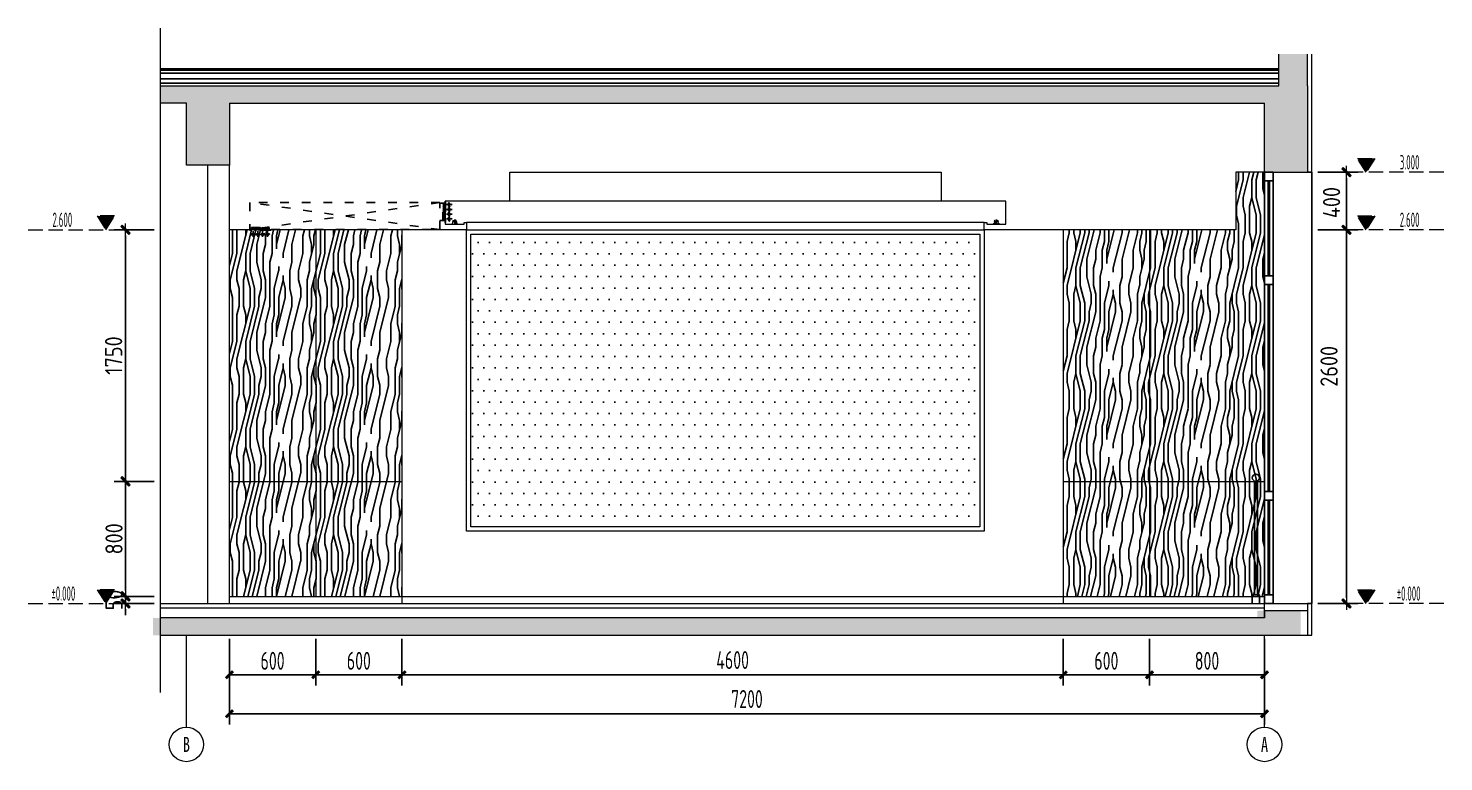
# Model space of a CAD drawing. Header units: millimetres. Extents: x 33621 to 401573, y -91663 to 133135.
# Drawn here: x 205859 to 215704, y -91663 to -86561 of the extents above; entities that cross this region are included whole.
import ezdxf
from ezdxf.enums import TextEntityAlignment as Align

# ---------------------------------------------------------------- set-up
doc = ezdxf.new("R2010")
doc.units = ezdxf.units.MM
doc.header["$LTSCALE"] = 10
for name, pattern in [('ACAD_ISO03W100', [30, 12, -18]), ('DASH', [0.35, 0.25, -0.1]), ('DOTE', [2.42, 2, -0.2, 0.02, -0.2])]:
    doc.linetypes.add(name, pattern=pattern)
doc.layers.get('0').update_dxf_attribs({"color": 253})
doc.layers.get('Defpoints').update_dxf_attribs({"color": 250})
for name, color, linetype in [('1', 253, 'Continuous'), ('2-风口', 253, 'Continuous'), ('3', 253, 'Continuous'), ('RC-Hatch【天花填充】', 253, 'Continuous'), ('SOL【实体】', 253, 'Continuous'), ('TXT【文字】', 253, 'Continuous'), ('XS【虚线】', 253, 'DASH'), ('栏杆', 253, 'Continuous')]:
    doc.layers.add(name, color=color, linetype=linetype)
for name, color, linetype, lineweight in [('Axle Number', 253, 'Continuous', 0), ('DIM【标注】', 253, 'Continuous', 0), ('DS-4BS-FINISH【墙完成线】', 253, 'Continuous', 0), ('Elevation Block', 253, 'DASH', 0), ('FC-FLOOR【地材分格】', 253, 'Continuous', 0), ('LL2【立面横线】', 253, 'Continuous', 0), ('PUB_HATCH', 253, 'Continuous', 0), ('RC-Dim【天花尺寸】', 253, 'Continuous', 0), ('RC-FIN【天花轮廓线】', 253, 'Continuous', 0), ('RC-Modelling thick thread', 253, 'Continuous', 0), ('RC-STR【天花细线】', 253, 'Continuous', 0), ('WALL', 253, 'Continuous', 0), ('WC【完成面】', 253, 'Continuous', 0)]:
    doc.layers.add(name, color=color, linetype=linetype, lineweight=lineweight)
doc.styles.add('CCD_DIM', font='ARCHS.SHX')
doc.styles.add('XG-04', font='ARCHS.SHX', dxfattribs={"width": 0.7})
doc.styles.add('宋体', font='', dxfattribs={"width": 0.7})
doc.styles.add('尺寸标注', font='ARCHS.SHX', dxfattribs={"width": 0.75})
doc.styles.add('标高', font='ARCHS.SHX', dxfattribs={"width": 0.5})
doc.styles.get('宋体').set_extended_font_data('SimSun')
doc.dimstyles.new('MM_1：40', dxfattribs={"dimscale": 40, "dimtxt": 3, "dimasz": 1, "dimexe": 2, "dimexo": 1, "dimgap": 0.5, "dimtad": 1, "dimdec": 0, "dimrnd": 5, "dimdsep": 46, "dimtxsty": 'CCD_DIM', "dimblk": 'WS-cj', "dimcen": 0, "dimclrd": 44, "dimclre": 44, "dimclrt": 2, "dimadec": 0, "dimazin": 2, "dimtfac": 1, "dimtdec": 4, "dimtix": 1, "dimtofl": 0, "dimtmove": 2, "dimatfit": 3, "dimldrblk": 'hl_arrow2', "dimfxl": 5, "dimfxlon": 1, "dimtolj": 1, "dimarcsym": 0})
doc.dimstyles.new('海龙V10卓艺1：50', dxfattribs={"dimscale": 50, "dimtxt": 2.5, "dimasz": 1, "dimexe": 1.5, "dimexo": 1, "dimgap": 0.7, "dimtad": 1, "dimdec": 0, "dimdsep": 46, "dimtxsty": '尺寸标注', "dimblk": 'ARCHTICK', "dimblk1": 'ARCHTICK', "dimblk2": 'ARCHTICK', "dimcen": 1, "dimclrd": 44, "dimclre": 44, "dimclrt": 2, "dimadec": 0, "dimazin": 0, "dimtfac": 1, "dimtdec": 0, "dimtix": 1, "dimtmove": 2, "dimatfit": 3, "dimldrblk": 'hl_arrow2', "dimfxl": 5, "dimfxlon": 1, "dimarcsym": 0})

# ---------------------------------------------------------------- blocks, each defined once
blk = doc.blocks.new('hl_Axis-A1')
at = {"color": 150, "ltscale": 2}
blk.add_line((21.33, 0), (0, 0), dxfattribs=at)
at = {"color": 150}
blk.add_circle((25.33, 0), 4, dxfattribs=at)
at = {"color": 50, "style": '宋体', "width": 0.7}
blk.add_attdef('轴号', text='', height=3.5, dxfattribs=at).set_placement((25.33, 0), align=Align.MIDDLE_CENTER)
blk = doc.blocks.new('WS-cj')
blk.add_hatch(color=2).paths.add_polyline_path([(0.59, 0.82), (-0.82, -0.59), (-0.59, -0.82), (0.82, 0.59)])
at = {"color": 2, "linetype": 'ByBlock', "lineweight": 0}
for p, q in [((-1.1, 0), (0, 0)), ((0, 0), (1.1, 0))]:
    blk.add_line(p, q, dxfattribs=at)
at = {"color": 2}
blk.add_lwpolyline([(0.59, 0.82), (-0.82, -0.59), (-0.59, -0.82), (0.82, 0.59)], close=True, dxfattribs=at)
blk = doc.blocks.new('*D614')
at = {"layer": 'Defpoints', "color": 0, "transparency": 16777216}
for p in [(214788, -87962.7), (214788, -90562.7), (215028, -90562.7)]:
    blk.add_point(p, dxfattribs=at)
at = {"layer": 'RC-Modelling thick thread', "color": 44, "lineweight": -2, "transparency": 16777216}
for p, q in [((214828, -87962.7), (215108, -87962.7)), ((215028, -88002.7), (215028, -90522.7)), ((214828, -90562.7), (215108, -90562.7))]:
    blk.add_line(p, q, dxfattribs=at)
at = {"layer": 'RC-Modelling thick thread', "color": 44, "lineweight": -2, "transparency": 16777216, "xscale": 40, "yscale": 40, "zscale": 40}
for p, rotation in [((215028, -87962.7), 90), ((215028, -90562.7), 270)]:
    blk.add_blockref('WS-cj', p, dxfattribs=dict(at, rotation=rotation))
at = {"layer": 'RC-Modelling thick thread', "color": 2, "transparency": 16777216, "insert": (214906.8, -88912.7), "char_height": 120, "attachment_point": 5, "rotation": 90, "style": 'CCD_DIM'}
blk.add_mtext('\\A1;2600', dxfattribs=at)
blk = doc.blocks.new('hl_arrow2')
at = {"color": 2}
blk.add_line((-0.22, 0), (-1, 0), dxfattribs=at)
blk.add_lwpolyline([(-0.22, 0), (-0.86, -0.69), (-0.65, -0.86), (0, 0), (-0.65, 0.86), (-0.86, 0.69)], close=True, dxfattribs=at)
blk = doc.blocks.new('hl_Elevation-A1')
blk.add_hatch(color=250).paths.add_polyline_path([(1.5, 2.4), (-1.5, 2.4), (0, 0)])
at = {"color": 160}
blk.add_line((13.5, 0), (-1.5, 0), dxfattribs=at)
blk.add_lwpolyline([(0, 0), (-1.5, 2.4), (1.5, 2.4)], close=True, dxfattribs=at)
at = {"style": 'XG-04', "width": 0.5, "flags": 8}
blk.add_attdef('HEIGHT', text='', height=2.5, dxfattribs=at).set_placement((7.59, 1.74, 0), align=Align.MIDDLE_CENTER)
blk = doc.blocks.new('*D615')
at = {"layer": 'Defpoints', "color": 0, "transparency": 16777216}
for p in [(214788, -87562.7), (215028, -87562.7), (214788, -87962.7)]:
    blk.add_point(p, dxfattribs=at)
at = {"layer": 'RC-Modelling thick thread', "color": 44, "lineweight": -2, "transparency": 16777216}
for p, q in [((214828, -87562.7), (215108, -87562.7)), ((215028, -87922.7), (215028, -87602.7)), ((214828, -87962.7), (215108, -87962.7))]:
    blk.add_line(p, q, dxfattribs=at)
at = {"layer": 'RC-Modelling thick thread', "color": 44, "lineweight": -2, "transparency": 16777216, "xscale": 40, "yscale": 40, "zscale": 40}
for p, rotation in [((215028, -87562.7), 90), ((215028, -87962.7), 270)]:
    blk.add_blockref('WS-cj', p, dxfattribs=dict(at, rotation=rotation))
at = {"layer": 'RC-Modelling thick thread', "color": 2, "transparency": 16777216, "insert": (214924.5, -87773.6), "char_height": 120, "attachment_point": 5, "rotation": 90, "style": 'CCD_DIM'}
blk.add_mtext('\\A1;400', dxfattribs=at)
blk = doc.blocks.new('*D616')
at = {"layer": 'Defpoints', "color": 0, "transparency": 16777216}
for p in [(206775, -87962.7), (206535, -89712.7), (206775, -89712.7)]:
    blk.add_point(p, dxfattribs=at)
at = {"layer": 'RC-Modelling thick thread', "color": 44, "lineweight": -2, "transparency": 16777216}
for p, q in [((206735, -87962.7), (206455, -87962.7)), ((206535, -88002.7), (206535, -89672.7)), ((206735, -89712.7), (206455, -89712.7))]:
    blk.add_line(p, q, dxfattribs=at)
at = {"layer": 'RC-Modelling thick thread', "color": 44, "lineweight": -2, "transparency": 16777216, "xscale": 40, "yscale": 40, "zscale": 40}
for p, rotation in [((206535, -87962.7), 90), ((206535, -89712.7), 270)]:
    blk.add_blockref('WS-cj', p, dxfattribs=dict(at, rotation=rotation))
at = {"layer": 'RC-Modelling thick thread', "color": 2, "transparency": 16777216, "insert": (206452.5, -88837.7), "char_height": 120, "attachment_point": 5, "rotation": 90, "style": 'CCD_DIM'}
blk.add_mtext('\\A1;1750', dxfattribs=at)
blk = doc.blocks.new('_ArchTick')
at = {"color": 2, "linetype": 'ByBlock', "const_width": 0.4}
blk.add_lwpolyline([(-0.5, -0.5), (0.5, 0.5)], dxfattribs=at)
blk = doc.blocks.new('*D612')
at = {"layer": 'Defpoints', "color": 0, "transparency": 16777216}
for p in [(207258, -90758.5), (207858, -90758.5), (207858, -91058.5)]:
    blk.add_point(p, dxfattribs=at)
at = {"layer": 'RC-Dim【天花尺寸】', "color": 44, "lineweight": -2, "transparency": 16777216}
for p, q in [((207258, -90808.5), (207258, -91133.5)), ((207858, -90808.5), (207858, -91133.5)), ((207258, -91058.5), (207858, -91058.5))]:
    blk.add_line(p, q, dxfattribs=at)
at = {"layer": 'RC-Dim【天花尺寸】', "color": 44, "lineweight": -2, "transparency": 16777216, "xscale": 50, "yscale": 50, "zscale": 50, "rotation": 180}
blk.add_blockref('_ArchTick', (207258, -91058.5), dxfattribs=at)
at = {"layer": 'RC-Dim【天花尺寸】', "color": 44, "lineweight": -2, "transparency": 16777216, "xscale": 50, "yscale": 50, "zscale": 50}
blk.add_blockref('_ArchTick', (207858, -91058.5), dxfattribs=at)
at = {"layer": 'RC-Dim【天花尺寸】', "color": 2, "transparency": 16777216, "insert": (207558, -90961), "char_height": 125, "attachment_point": 5, "style": '尺寸标注'}
blk.add_mtext('600', dxfattribs=at)
blk = doc.blocks.new('*D613')
at = {"layer": 'Defpoints', "color": 0, "transparency": 16777216}
for p in [(207258, -91029.5), (214458, -91029.5), (214458, -91329.5)]:
    blk.add_point(p, dxfattribs=at)
at = {"layer": 'RC-Dim【天花尺寸】', "color": 44, "lineweight": -2, "transparency": 16777216}
for p, q in [((207258, -91079.5), (207258, -91404.5)), ((214458, -91079.5), (214458, -91404.5)), ((207258, -91329.5), (214458, -91329.5))]:
    blk.add_line(p, q, dxfattribs=at)
at = {"layer": 'RC-Dim【天花尺寸】', "color": 44, "lineweight": -2, "transparency": 16777216, "xscale": 50, "yscale": 50, "zscale": 50, "rotation": 180}
blk.add_blockref('_ArchTick', (207258, -91329.5), dxfattribs=at)
at = {"layer": 'RC-Dim【天花尺寸】', "color": 44, "lineweight": -2, "transparency": 16777216, "xscale": 50, "yscale": 50, "zscale": 50}
blk.add_blockref('_ArchTick', (214458, -91329.5), dxfattribs=at)
at = {"layer": 'RC-Dim【天花尺寸】', "color": 2, "transparency": 16777216, "insert": (210858, -91226.8), "char_height": 125, "attachment_point": 5, "style": '尺寸标注'}
blk.add_mtext('7200', dxfattribs=at)
blk = doc.blocks.new('海龍_暗藏灯管')
at = {"color": 250, "linetype": 'DOTE', "ltscale": 0.12}
for p, q in [((-13.2, 19.4), (13.2, 19.4)), ((0, 32.6), (0, 6.2))]:
    blk.add_line(p, q, dxfattribs=at)
at = {"color": 0, "linetype": 'ACAD_ISO03W100', "ltscale": 0.1}
blk.add_lwpolyline([(-17.4, 6.9), (-17.4, 0), (17.4, 0), (17.4, 6.9)], close=True, dxfattribs=at)
blk.add_lwpolyline([(-12.5, 6.9), (-12.5, 19.4, -1), (12.5, 19.4), (12.5, 6.9)], format="xyb", dxfattribs=at)
blk.add_circle((0, 19.4), 10.5, dxfattribs=at)
blk = doc.blocks.new('*U705')
at = {"layer": '1', "color": 251, "linetype": 'ACAD_ISO03W100', "ltscale": 0.5}
for p, q in [((1225.7, -4), (1225.7, -18.9)), ((1343.7, -4), (1343.7, -18.9))]:
    blk.add_line(p, q, dxfattribs=at)
at = {"layer": '2-风口', "color": 251, "linetype": 'ACAD_ISO03W100', "ltscale": 0.5}
for points in [[(-49.4, 154.6), (-33.3, 154.6, -0.21911), (-27.3, 167.2, -0.716869), (-23.7, 165.5, -0.193523), (-28.2, 153.4, 0.178119), (-31.8, 142.4, 0.716894), (-28.1, 140.7, 0.218097), (-21.9, 154.6), (-9.5, 154.6)], [(-49.4, 121.5), (-33.3, 121.5, -0.21911), (-27.3, 134.1, -0.716869), (-23.7, 132.5, -0.193523), (-28.2, 120.3, 0.178119), (-31.8, 109.3, 0.716894), (-28.1, 107.7, 0.218097), (-21.9, 121.5), (-9.5, 121.5)], [(-49.4, 88.5), (-33.3, 88.5, -0.21911), (-27.3, 101.1, -0.716869), (-23.7, 99.4, -0.193523), (-28.2, 87.3, 0.178119), (-31.8, 76.3, 0.716894), (-28.1, 74.6, 0.218097), (-21.9, 88.5), (-9.5, 88.5)], [(-49.4, 55.4), (-33.3, 55.4, -0.21911), (-27.3, 68, -0.716869), (-23.7, 66.4, -0.193523), (-28.2, 54.2, 0.178119), (-31.8, 43.2, 0.716894), (-28.1, 41.6, 0.218097), (-21.9, 55.4), (-9.5, 55.4)], [(1236.1, -30.4), (1236.1, -46.6, -0.21911), (1248.7, -52.5, -0.716869), (1247.1, -56.2, -0.193523), (1234.9, -51.6, 0.178119), (1223.9, -48.1, 0.716894), (1222.3, -51.7, 0.218097), (1236.1, -57.9), (1236.1, -70.3)], [(1269.2, -30.4), (1269.2, -46.6, -0.21911), (1281.8, -52.5, -0.716869), (1280.1, -56.2, -0.193523), (1268, -51.6, 0.178119), (1257, -48.1, 0.716894), (1255.3, -51.7, 0.218097), (1269.2, -57.9), (1269.2, -70.3)], [(1302.2, -30.4), (1302.2, -46.6, -0.21911), (1314.8, -52.5, -0.716869), (1313.2, -56.2, -0.193523), (1301, -51.6, 0.178119), (1290, -48.1, 0.716894), (1288.4, -51.7, 0.218097), (1302.2, -57.9), (1302.2, -70.3)], [(1335.3, -30.4), (1335.3, -46.6, -0.21911), (1347.8, -52.5, -0.716869), (1346.2, -56.2, -0.193523), (1334.1, -51.6, 0.178119), (1323.1, -48.1, 0.716894), (1321.4, -51.7, 0.218097), (1335.3, -57.9), (1335.3, -70.3)]]:
    blk.add_lwpolyline(points, format="xyb", dxfattribs=at)
at = {"layer": 'SOL【实体】', "color": 251, "linetype": 'ACAD_ISO03W100', "ltscale": 0.5}
for points in [[(-42.6, 169.2), (-42.2, 169.1), (-49.9, 154.6), (-49.4, 154.6)], [(-49.9, 154.6), (-49.4, 154.6), (-42.6, 139.9), (-42.2, 140.1)], [(-42.6, 136.2), (-42.2, 136), (-49.9, 121.5), (-49.4, 121.5)], [(-49.9, 121.5), (-49.4, 121.5), (-42.6, 106.9), (-42.2, 107)], [(-42.6, 103.1), (-42.2, 103), (-49.9, 88.5), (-49.4, 88.5)], [(-49.9, 88.5), (-49.4, 88.5), (-42.6, 73.8), (-42.2, 74)], [(-42.6, 70.1), (-42.2, 69.9), (-49.9, 55.4), (-49.4, 55.4)], [(-49.9, 55.4), (-49.4, 55.4), (-42.6, 40.8), (-42.2, 40.9)], [(1236.1, -30), (1236.1, -30.4), (1221.5, -37.3), (1221.6, -37.7)], [(1250.8, -37.3), (1250.6, -37.7), (1236.1, -30), (1236.1, -30.4)], [(1269.2, -30), (1269.2, -30.4), (1254.5, -37.3), (1254.7, -37.7)], [(1283.8, -37.3), (1283.7, -37.7), (1269.2, -30), (1269.2, -30.4)], [(1302.2, -30), (1302.2, -30.4), (1287.5, -37.3), (1287.7, -37.7)], [(1316.9, -37.3), (1316.7, -37.7), (1302.2, -30), (1302.2, -30.4)], [(1335.3, -30), (1335.3, -30.4), (1320.6, -37.3), (1320.8, -37.7)], [(1349.9, -37.3), (1349.7, -37.7), (1335.3, -30), (1335.3, -30.4)]]:
    blk.add_solid(points, dxfattribs=at)
at = {"layer": 'XS【虚线】', "color": 251, "linetype": 'ACAD_ISO03W100', "ltscale": 0.5}
for p, q in [((-1.9, 164), (-1.9, 46)), ((0, 165.9), (36.5, 165.9)), ((16, 44.1), (16, 165.9)), ((36.5, -18.9), (1359.1, 169.5)), ((36.5, 169.5), (1359.1, -18.9)), ((0, 44.1), (36.5, 44.1)), ((1345.6, -4), (1223.8, -4)), ((1225.7, -21.9), (1343.7, -21.9))]:
    blk.add_line(p, q, dxfattribs=at)
for points in [[(-1.9, 180), (0, 180), (0, 165.9), (16, 165.9), (16, 164), (-1.9, 164)], [(36.5, 169.5), (1359.1, 169.5), (1359.1, -18.9), (36.5, -18.9)], [(-1.9, 30), (0, 30), (0, 44.1), (16, 44.1), (16, 46), (-1.9, 46)], [(1209.7, -21.9), (1209.7, -20), (1223.8, -20), (1223.8, -4), (1225.7, -4), (1225.7, -21.9)], [(1359.7, -21.9), (1359.7, -20), (1345.6, -20), (1345.6, -4), (1343.7, -4), (1343.7, -21.9)]]:
    blk.add_lwpolyline(points, close=True, dxfattribs=at)
at = {"layer": 'XS【虚线】', "color": 251, "linetype": 'ACAD_ISO03W100', "ltscale": 0.5, "extrusion": (2.2536e-12, -8.7464e-12, -1), "elevation": 0}
for points in [[(-14.3, 161), (-15.9, 158.3), (0.3, 148.5), (1.9, 151.1)], [(-14.3, 146.9), (-15.9, 144.2), (0.3, 134.4), (1.9, 137.1)], [(-14.3, 132.9), (-15.9, 130.2), (0.3, 120.4), (1.9, 123.1)], [(-14.3, 118.8), (-15.9, 116.1), (0.3, 106.3), (1.9, 109)], [(-14.3, 104.8), (-15.9, 102.1), (0.3, 92.3), (1.9, 95)], [(-14.3, 90.7), (-15.9, 88), (0.3, 78.2), (1.9, 80.9)], [(-14.3, 76.7), (-15.9, 74), (0.3, 64.2), (1.9, 66.9)], [(-14.3, 62.6), (-15.9, 59.9), (0.3, 50.1), (1.9, 52.8)]]:
    blk.add_lwpolyline(points, close=True, dxfattribs=at)
at = {"layer": 'XS【虚线】', "color": 251, "linetype": 'ACAD_ISO03W100', "ltscale": 0.5, "extrusion": (8.7464e-12, -2.2536e-12, -1), "elevation": 0}
for points in [[(-1228.7, -20.2), (-1231.4, -21.8), (-1241.2, -5.6), (-1238.5, -4)], [(-1242.8, -20.2), (-1245.5, -21.8), (-1255.3, -5.6), (-1252.6, -4)], [(-1256.8, -20.2), (-1259.5, -21.8), (-1269.3, -5.6), (-1266.6, -4)], [(-1270.9, -20.2), (-1273.6, -21.8), (-1283.4, -5.6), (-1280.7, -4)], [(-1284.9, -20.2), (-1287.6, -21.8), (-1297.4, -5.6), (-1294.7, -4)], [(-1299, -20.2), (-1301.7, -21.8), (-1311.5, -5.6), (-1308.8, -4)], [(-1313, -20.2), (-1315.7, -21.8), (-1325.5, -5.6), (-1322.8, -4)], [(-1327, -20.2), (-1329.7, -21.8), (-1339.6, -5.6), (-1336.9, -4)]]:
    blk.add_lwpolyline(points, close=True, dxfattribs=at)
blk = doc.blocks.new('*D706')
at = {"layer": 'Defpoints', "color": 0, "transparency": 16777216}
for p in [(207858, -90758.5), (208458, -90758.5), (208458, -91058.5)]:
    blk.add_point(p, dxfattribs=at)
at = {"layer": 'RC-Dim【天花尺寸】', "color": 44, "lineweight": -2, "transparency": 16777216}
for p, q in [((207858, -90808.5), (207858, -91133.5)), ((208458, -90808.5), (208458, -91133.5)), ((207858, -91058.5), (208458, -91058.5))]:
    blk.add_line(p, q, dxfattribs=at)
at = {"layer": 'RC-Dim【天花尺寸】', "color": 44, "lineweight": -2, "transparency": 16777216, "xscale": 50, "yscale": 50, "zscale": 50, "rotation": 180}
blk.add_blockref('_ArchTick', (207858, -91058.5), dxfattribs=at)
at = {"layer": 'RC-Dim【天花尺寸】', "color": 44, "lineweight": -2, "transparency": 16777216, "xscale": 50, "yscale": 50, "zscale": 50}
blk.add_blockref('_ArchTick', (208458, -91058.5), dxfattribs=at)
at = {"layer": 'RC-Dim【天花尺寸】', "color": 2, "transparency": 16777216, "insert": (208158, -90961), "char_height": 125, "attachment_point": 5, "style": '尺寸标注'}
blk.add_mtext('600', dxfattribs=at)
blk = doc.blocks.new('*D707')
at = {"layer": 'Defpoints', "color": 0, "transparency": 16777216}
for p in [(208458, -90758.5), (213058, -90758.5), (213058, -91058.5)]:
    blk.add_point(p, dxfattribs=at)
at = {"layer": 'RC-Dim【天花尺寸】', "color": 44, "lineweight": -2, "transparency": 16777216}
for p, q in [((208458, -90808.5), (208458, -91133.5)), ((213058, -90808.5), (213058, -91133.5)), ((208458, -91058.5), (213058, -91058.5))]:
    blk.add_line(p, q, dxfattribs=at)
at = {"layer": 'RC-Dim【天花尺寸】', "color": 44, "lineweight": -2, "transparency": 16777216, "xscale": 50, "yscale": 50, "zscale": 50, "rotation": 180}
blk.add_blockref('_ArchTick', (208458, -91058.5), dxfattribs=at)
at = {"layer": 'RC-Dim【天花尺寸】', "color": 44, "lineweight": -2, "transparency": 16777216, "xscale": 50, "yscale": 50, "zscale": 50}
blk.add_blockref('_ArchTick', (213058, -91058.5), dxfattribs=at)
at = {"layer": 'RC-Dim【天花尺寸】', "color": 2, "transparency": 16777216, "insert": (210758, -90955.8), "char_height": 125, "attachment_point": 5, "style": '尺寸标注'}
blk.add_mtext('4600', dxfattribs=at)
blk = doc.blocks.new('*D708')
at = {"layer": 'Defpoints', "color": 0, "transparency": 16777216}
for p in [(213058, -90758.5), (213658, -90758.5), (213658, -91058.5)]:
    blk.add_point(p, dxfattribs=at)
at = {"layer": 'RC-Dim【天花尺寸】', "color": 44, "lineweight": -2, "transparency": 16777216}
for p, q in [((213058, -90808.5), (213058, -91133.5)), ((213658, -90808.5), (213658, -91133.5)), ((213058, -91058.5), (213658, -91058.5))]:
    blk.add_line(p, q, dxfattribs=at)
at = {"layer": 'RC-Dim【天花尺寸】', "color": 44, "lineweight": -2, "transparency": 16777216, "xscale": 50, "yscale": 50, "zscale": 50, "rotation": 180}
blk.add_blockref('_ArchTick', (213058, -91058.5), dxfattribs=at)
at = {"layer": 'RC-Dim【天花尺寸】', "color": 44, "lineweight": -2, "transparency": 16777216, "xscale": 50, "yscale": 50, "zscale": 50}
blk.add_blockref('_ArchTick', (213658, -91058.5), dxfattribs=at)
at = {"layer": 'RC-Dim【天花尺寸】', "color": 2, "transparency": 16777216, "insert": (213358, -90961), "char_height": 125, "attachment_point": 5, "style": '尺寸标注'}
blk.add_mtext('600', dxfattribs=at)
blk = doc.blocks.new('*D709')
at = {"layer": 'Defpoints', "color": 0, "transparency": 16777216}
for p in [(213658, -90758.5), (214458, -90758.5), (214458, -91058.5)]:
    blk.add_point(p, dxfattribs=at)
at = {"layer": 'RC-Dim【天花尺寸】', "color": 44, "lineweight": -2, "transparency": 16777216}
for p, q in [((213658, -90808.5), (213658, -91133.5)), ((214458, -90808.5), (214458, -91133.5)), ((213658, -91058.5), (214458, -91058.5))]:
    blk.add_line(p, q, dxfattribs=at)
at = {"layer": 'RC-Dim【天花尺寸】', "color": 44, "lineweight": -2, "transparency": 16777216, "xscale": 50, "yscale": 50, "zscale": 50, "rotation": 180}
blk.add_blockref('_ArchTick', (213658, -91058.5), dxfattribs=at)
at = {"layer": 'RC-Dim【天花尺寸】', "color": 44, "lineweight": -2, "transparency": 16777216, "xscale": 50, "yscale": 50, "zscale": 50}
blk.add_blockref('_ArchTick', (214458, -91058.5), dxfattribs=at)
at = {"layer": 'RC-Dim【天花尺寸】', "color": 2, "transparency": 16777216, "insert": (214058, -90961), "char_height": 125, "attachment_point": 5, "style": '尺寸标注'}
blk.add_mtext('800', dxfattribs=at)
blk = doc.blocks.new('*D710')
at = {"layer": 'Defpoints', "color": 0, "transparency": 16777216}
for p in [(206535, -90562.7), (206775, -90512.7), (206775, -90562.7)]:
    blk.add_point(p, dxfattribs=at)
at = {"layer": 'RC-Modelling thick thread', "color": 44, "lineweight": -2, "transparency": 16777216}
for p, q in [((206535, -90472.7), (206535, -90432.7)), ((206735, -90512.7), (206455, -90512.7)), ((206735, -90562.7), (206455, -90562.7)), ((206535, -90602.7), (206535, -90642.7))]:
    blk.add_line(p, q, dxfattribs=at)
at = {"layer": 'RC-Modelling thick thread', "color": 44, "lineweight": -2, "transparency": 16777216, "xscale": 40, "yscale": 40, "zscale": 40}
for p, rotation in [((206535, -90512.7), 270), ((206535, -90562.7), 90)]:
    blk.add_blockref('WS-cj', p, dxfattribs=dict(at, rotation=rotation))
at = {"layer": 'RC-Modelling thick thread', "color": 2, "transparency": 16777216, "insert": (206455, -90537.7), "char_height": 120, "attachment_point": 5, "rotation": 90, "style": 'CCD_DIM'}
blk.add_mtext('\\A1;50', dxfattribs=at)
blk = doc.blocks.new('*D711')
at = {"layer": 'Defpoints', "color": 0, "transparency": 16777216}
for p in [(206775, -89712.7), (206535, -90512.7), (206775, -90512.7)]:
    blk.add_point(p, dxfattribs=at)
at = {"layer": 'RC-Modelling thick thread', "color": 44, "lineweight": -2, "transparency": 16777216}
for p, q in [((206735, -89712.7), (206455, -89712.7)), ((206535, -89752.7), (206535, -90472.7)), ((206735, -90512.7), (206455, -90512.7))]:
    blk.add_line(p, q, dxfattribs=at)
at = {"layer": 'RC-Modelling thick thread', "color": 44, "lineweight": -2, "transparency": 16777216, "xscale": 40, "yscale": 40, "zscale": 40}
for p, rotation in [((206535, -89712.7), 90), ((206535, -90512.7), 270)]:
    blk.add_blockref('WS-cj', p, dxfattribs=dict(at, rotation=rotation))
at = {"layer": 'RC-Modelling thick thread', "color": 2, "transparency": 16777216, "insert": (206455, -90112.7), "char_height": 120, "attachment_point": 5, "rotation": 90, "style": 'CCD_DIM'}
blk.add_mtext('\\A1;800', dxfattribs=at)

msp = doc.modelspace()

# ---------------------------------------------------------------- hatches: boundary and pattern name
at = {"layer": 'PUB_HATCH'}
for points in [[(214558, -86741.2), (214758, -86741.2), (214758, -86962.7), (214558, -86962.7)], [(206775, -87082.7), (206775, -86962.7), (214758, -86962.7), (214758, -87562.7), (214458, -87562.7), (214458, -87082.7), (207258, -87082.7), (207258, -87512.7), (206958, -87512.7), (206958, -87082.7)], [(206726, -90782.7), (206726, -90662.7), (214409, -90662.7), (214409, -90612.7), (214709, -90612.7), (214709, -90782.7), (214409, -90782.7), (207209, -90782.7), (206909, -90782.7)]]:
    msp.add_hatch(color=256, dxfattribs=at).paths.add_polyline_path(points)
at = {"layer": 'RC-Hatch【天花填充】'}
h = msp.add_hatch(dxfattribs=at)
h.set_pattern_fill('木饰面', color=250, scale=30, angle=90, double=1, pattern_type=2)
h.set_pattern_definition([(90, (217138.7, -87677.47), (-612, 4e-14), [122.4, -183.6, 61.2, -244.8]), (90, (217123.4, -87249.07), (-612, 4e-14), [122.4, -489.6]), (90, (217092.8, -87310.27), (-612, 4e-14), [61.2, -550.8]), (90, (217077.5, -87646.87), (-612, 4e-14), [30.6, -428.4, 30.6, -122.4]), (90, (217046.9, -87432.67), (-612, 4e-14), [122.4, -183.6, 30.6, -275.4]), (90, (217031.6, -87585.67), (-612, 4e-14), [91.8, -520.2]), (90, (217016.3, -87432.67), (-612, 4e-14), [183.6, -428.4]), (90, (217001, -87616.27), (-612, 4e-14), [122.4, -489.6]), (90, (216985.7, -87371.47), (-612, 4e-14), [306, -306]), (90, (216955.1, -87555.07), (-612, 4e-14), [61.2, -183.6, 122.4, -244.8]), (90, (216939.8, -87126.67), (-612, 4e-14), [122.4, -489.6]), (90, (216924.5, -87249.07), (-612, 4e-14), [61.2, -550.8]), (90, (216909.2, -87371.47), (-612, 4e-14), [61.2, -550.8]), (90, (216893.9, -87677.47), (-612, 4e-14), [122.4, -489.6]), (90, (216878.6, -87371.47), (-612, 4e-14), [122.4, -489.6]), (90, (216848, -87371.47), (-612, 4e-14), [122.4, -122.4, 122.4, -244.8]), (90, (216817.4, -87493.87), (-612, 4e-14), [61.2, -306, 122.4, -122.4]), (90, (216802.1, -87371.47), (-612, 4e-14), [183.6, -428.4]), (90, (216771.5, -87371.47), (-612, 4e-14), [122.4, -489.6]), (90, (216756.2, -87616.27), (-612, 4e-14), [183.6, -244.8, 61.2, -122.4]), (90, (216725.6, -87616.27), (-612, 4e-14), [306, -306]), (90, (216710.3, -87249.07), (-612, 4e-14), [61.2, -550.8]), (90, (216695, -87432.67), (-612, 4e-14), [122.4, -489.6]), (90, (216679.7, -87555.07), (-612, 4e-14), [61.2, -244.8, 61.2, -244.8]), (90, (216664.4, -87616.27), (-612, 4e-14), [61.2, -183.6, 122.4, -244.8]), (90, (216649.1, -87493.87), (-612, 4e-14), [61.2, -306, 61.2, -183.6]), (90, (216633.8, -87371.47), (-612, 4e-14), [183.6, -428.4]), (90, (216603.2, -87616.27), (-612, 4e-14), [122.4, -489.6]), (90, (216587.9, -87310.27), (-612, 4e-14), [61.2, -550.8]), (90, (216572.6, -87187.87), (-612, 4e-14), [61.2, -550.8]), (104.0362, (217092.79, -87249.07), (-1e-06, 612), [63.036, -2460.305]), (104.0362, (216955.09, -87187.87), (-1e-06, 612), [63.036, -2460.305]), (104.0362, (216587.89, -87249.07), (-1e-06, 612), [63.036, -2460.305]), (104.0362, (216817.39, -87432.67), (-1e-06, 612), [63.036, -2460.305]), (104.0362, (216725.59, -87310.27), (-1e-06, 612), [63.036, -2460.305]), (104.0362, (216771.49, -87249.07), (-1e-06, 612), [63.036, -2460.305]), (104.0362, (216664.39, -87555.07), (-1e-06, 612), [63.036, -2460.305]), (104.0362, (216694.99, -87310.27), (-1e-06, 612), [63.036, -2460.305]), (104.0362, (216924.49, -87187.87), (-1e-06, 612), [126.07, -2397.27]), (104.0362, (216878.59, -87249.07), (-1e-06, 612), [126.07, -2397.27]), (104.0362, (216847.99, -87249.07), (-1e-06, 612), [126.07, -2397.27]), (255.9638, (217046.89, -87432.67), (0.0001, -612), [63.036, -126.072, 63.036, -2271.197]), (255.9638, (216955.09, -87555.07), (-2e-08, -612), [63.036, -2460.305]), (255.9638, (216679.69, -87555.07), (-2e-08, -612), [126.07, -2397.27]), (284.0362, (217123.39, -87249.07), (1e-06, -612), [63.036, -2460.305]), (75.9638, (217123.39, -87126.67), (2e-08, 612), [63.036, -2460.305]), (75.9638, (216909.19, -87310.27), (2e-08, 612), [63.036, -2460.305]), (75.9638, (216802.09, -87187.87), (2e-08, 612), [63.036, -2460.305]), (75.9638, (216756.19, -87432.67), (2e-08, 612), [63.036, -2460.305]), (75.9638, (216679.69, -87493.87), (2e-08, 612), [63.036, -2460.305]), (75.9638, (216649.09, -87432.67), (2e-08, 612), [63.036, -2460.305]), (75.9638, (216756.19, -87432.67), (2e-08, 612), [63.036, -2460.305]), (75.9638, (216664.39, -87249.07), (2e-08, 612), [252.144, -2271.197]), (75.9638, (217077.49, -87616.27), (2e-08, 612), [252.144, -2271.197]), (75.9638, (217031.59, -87555.07), (2e-08, 612), [252.144, -2271.197]), (75.9638, (217000.99, -87493.87), (-0.0001, 612), [63.036, -126.072, 126.072, -2208.16]), (75.9638, (216955.09, -87493.87), (-0.0001, 612), [126.072, -126.072, 126.072, -2145.124]), (75.9638, (216893.89, -87555.07), (2e-08, 612), [252.144, -2271.197]), (75.9638, (216847.99, -87616.27), (2e-08, 612), [252.144, -2271.197]), (75.9638, (216817.39, -87616.27), (2e-08, 612), [252.144, -2271.197]), (75.9638, (216633.79, -87187.87), (2e-08, 612), [63.036, -2460.305]), (75.9638, (216572.59, -87126.67), (-0.0001, 612), [126.07, -2397.27]), (75.9638, (216603.19, -87493.87), (-0.0001, 612), [126.07, -2397.27]), (75.9638, (217138.69, -87555.07), (-1e-05, 612), [252.144, -2271.197]), (75.9638, (216710.29, -87187.87), (-1e-05, 612), [189.11, -2334.233]), (75.9638, (216756.19, -87126.67), (-1e-05, 612), [378.216, -2145.125])])
h.paths.add_polyline_path([(214458, -87562.7), (214258, -87562.7), (214258, -87962.7), (213058, -87962.7), (213058, -90512.7), (214458, -90512.7)])
h = msp.add_hatch(dxfattribs=at)
h.set_pattern_fill('木饰面', color=250, scale=30, angle=90, double=1, pattern_type=2)
h.set_pattern_definition([(90, (215647.7, -86964.44), (-612, 4e-14), [122.4, -183.6, 61.2, -244.8]), (90, (215632.4, -86536.04), (-612, 4e-14), [122.4, -489.6]), (90, (215601.8, -86597.24), (-612, 4e-14), [61.2, -550.8]), (90, (215586.5, -86933.84), (-612, 4e-14), [30.6, -428.4, 30.6, -122.4]), (90, (215555.9, -86719.64), (-612, 4e-14), [122.4, -183.6, 30.6, -275.4]), (90, (215540.6, -86872.64), (-612, 4e-14), [91.8, -520.2]), (90, (215525.3, -86719.64), (-612, 4e-14), [183.6, -428.4]), (90, (215510, -86903.24), (-612, 4e-14), [122.4, -489.6]), (90, (215494.7, -86658.44), (-612, 4e-14), [306, -306]), (90, (215464.1, -86842.04), (-612, 4e-14), [61.2, -183.6, 122.4, -244.8]), (90, (215448.8, -86413.64), (-612, 4e-14), [122.4, -489.6]), (90, (215433.5, -86536.04), (-612, 4e-14), [61.2, -550.8]), (90, (215418.2, -86658.44), (-612, 4e-14), [61.2, -550.8]), (90, (215402.9, -86964.44), (-612, 4e-14), [122.4, -489.6]), (90, (215387.6, -86658.44), (-612, 4e-14), [122.4, -489.6]), (90, (215357, -86658.44), (-612, 4e-14), [122.4, -122.4, 122.4, -244.8]), (90, (215326.4, -86780.84), (-612, 4e-14), [61.2, -306, 122.4, -122.4]), (90, (215311.1, -86658.44), (-612, 4e-14), [183.6, -428.4]), (90, (215280.5, -86658.44), (-612, 4e-14), [122.4, -489.6]), (90, (215265.2, -86903.24), (-612, 4e-14), [183.6, -244.8, 61.2, -122.4]), (90, (215234.6, -86903.24), (-612, 4e-14), [306, -306]), (90, (215219.3, -86536.04), (-612, 4e-14), [61.2, -550.8]), (90, (215204, -86719.64), (-612, 4e-14), [122.4, -489.6]), (90, (215188.7, -86842.04), (-612, 4e-14), [61.2, -244.8, 61.2, -244.8]), (90, (215173.4, -86903.24), (-612, 4e-14), [61.2, -183.6, 122.4, -244.8]), (90, (215158.1, -86780.84), (-612, 4e-14), [61.2, -306, 61.2, -183.6]), (90, (215142.8, -86658.44), (-612, 4e-14), [183.6, -428.4]), (90, (215112.2, -86903.24), (-612, 4e-14), [122.4, -489.6]), (90, (215096.9, -86597.24), (-612, 4e-14), [61.2, -550.8]), (90, (215081.6, -86474.84), (-612, 4e-14), [61.2, -550.8]), (104.0362, (215601.79, -86536.04), (-1e-06, 612), [63.036, -2460.305]), (104.0362, (215464.09, -86474.84), (-1e-06, 612), [63.036, -2460.305]), (104.0362, (215096.89, -86536.04), (-1e-06, 612), [63.036, -2460.305]), (104.0362, (215326.39, -86719.64), (-1e-06, 612), [63.036, -2460.305]), (104.0362, (215234.59, -86597.24), (-1e-06, 612), [63.036, -2460.305]), (104.0362, (215280.49, -86536.04), (-1e-06, 612), [63.036, -2460.305]), (104.0362, (215173.39, -86842.04), (-1e-06, 612), [63.036, -2460.305]), (104.0362, (215203.99, -86597.24), (-1e-06, 612), [63.036, -2460.305]), (104.0362, (215433.49, -86474.84), (-1e-06, 612), [126.072, -2397.27]), (104.0362, (215387.59, -86536.04), (-1e-06, 612), [126.072, -2397.27]), (104.0362, (215356.99, -86536.04), (-1e-06, 612), [126.072, -2397.27]), (255.9638, (215555.89, -86719.64), (0.0001, -612), [63.036, -126.072, 63.036, -2271.197]), (255.9638, (215464.09, -86842.04), (-2e-08, -612), [63.036, -2460.305]), (255.9638, (215188.69, -86842.04), (-2e-08, -612), [126.072, -2397.27]), (284.0362, (215632.39, -86536.04), (1e-06, -612), [63.036, -2460.305]), (75.9638, (215632.39, -86413.64), (2e-08, 612), [63.036, -2460.305]), (75.9638, (215418.19, -86597.24), (2e-08, 612), [63.036, -2460.305]), (75.9638, (215311.09, -86474.84), (2e-08, 612), [63.036, -2460.305]), (75.9638, (215265.19, -86719.64), (2e-08, 612), [63.036, -2460.305]), (75.9638, (215188.69, -86780.84), (2e-08, 612), [63.036, -2460.305]), (75.9638, (215158.09, -86719.64), (2e-08, 612), [63.036, -2460.305]), (75.9638, (215265.19, -86719.64), (2e-08, 612), [63.036, -2460.305]), (75.9638, (215173.39, -86536.04), (2e-08, 612), [252.144, -2271.197]), (75.9638, (215586.49, -86903.24), (2e-08, 612), [252.144, -2271.197]), (75.9638, (215540.59, -86842.04), (2e-08, 612), [252.144, -2271.197]), (75.9638, (215509.99, -86780.84), (-0.0001, 612), [63.036, -126.072, 126.072, -2208.16]), (75.9638, (215464.09, -86780.84), (-0.0001, 612), [126.072, -126.072, 126.072, -2145.124]), (75.9638, (215402.89, -86842.04), (2e-08, 612), [252.144, -2271.197]), (75.9638, (215356.99, -86903.24), (2e-08, 612), [252.144, -2271.197]), (75.9638, (215326.39, -86903.24), (2e-08, 612), [252.144, -2271.197]), (75.9638, (215142.79, -86474.84), (2e-08, 612), [63.036, -2460.305]), (75.9638, (215081.59, -86413.64), (-0.0001, 612), [126.072, -2397.27]), (75.9638, (215112.19, -86780.84), (-0.0001, 612), [126.072, -2397.27]), (75.9638, (215647.69, -86842.04), (-1e-05, 612), [252.144, -2271.197]), (75.9638, (215219.29, -86474.84), (-1e-05, 612), [189.108, -2334.233]), (75.9638, (215265.19, -86413.64), (-1e-05, 612), [378.216, -2145.125])])
h.paths.add_polyline_path([(207258, -87962.7), (208458, -87962.7), (208458, -90512.7), (207258, -90512.7)])
h = msp.add_hatch(dxfattribs=at)
h.set_pattern_fill('DOTS', color=256, scale=50, double=1)
h.set_pattern_definition([(0, (208749.044, -91225.76), (39.6875, 79.375), [0, -79.375])])
h.paths.add_polyline_path([(208938, -87992.7), (212478, -87992.7), (212478, -90029.2), (208938, -90029.2)])

# ---------------------------------------------------------------- linework, layer by layer
for p, q in [((214788, -87562.7), (214758, -87562.7)), ((214758, -90562.7), (214788, -90562.7))]:
    msp.add_line(p, q)
for points in [[(214518, -87622.7), (214458, -87622.7), (214458, -87562.7), (214518, -87562.7)], [(214518, -88342.7), (214458, -88342.7), (214458, -88282.7), (214518, -88282.7)], [(214518, -89782.7), (214458, -89782.7), (214458, -89842.7), (214518, -89842.7)], [(214518, -90562.7), (214458, -90562.7), (214458, -90502.7), (214518, -90502.7)]]:
    msp.add_lwpolyline(points, close=True)
msp.add_lwpolyline([(214373, -90562.7), (214373, -90502.7), (214423, -90502.7), (214423, -90562.7)])
msp.add_circle((214398, -89687.7), 25)
at = {"layer": '3'}
for p, q in [((214458, -90502.7), (214458, -87622.7)), ((214483, -88282.7), (214483, -87622.7)), ((214493, -88282.7), (214493, -87622.7)), ((214518, -90502.7), (214518, -87622.7)), ((214788, -87562.7), (214788, -90562.7)), ((214483, -89782.7), (214483, -88342.7)), ((214493, -89782.7), (214493, -88342.7)), ((214388, -89710.6), (214388, -90502.7)), ((214408, -89710.6), (214408, -90502.7)), ((214483, -90502.7), (214483, -89842.7)), ((214493, -90502.7), (214493, -89842.7))]:
    msp.add_line(p, q, dxfattribs=at)
at = {"layer": 'DS-4BS-FINISH【墙完成线】'}
for points in [[(208458, -87962.7), (208458, -90562.7)], [(213058, -87962.7), (213058, -90562.7)]]:
    msp.add_lwpolyline(points, dxfattribs=at)
at = {"layer": 'FC-FLOOR【地材分格】'}
for p, q in [((206775, -86561.4), (206775, -91182.2)), ((207858, -87962.7), (207858, -90512.7)), ((213658, -87962.7), (213658, -90512.7)), ((207258, -89712.7), (208458, -89712.7)), ((213058, -89712.7), (214458, -89712.7))]:
    msp.add_line(p, q, dxfattribs=at)
msp.add_lwpolyline([(214458, -87562.7), (214258, -87562.7), (214258, -87962.7), (213058, -87962.7), (213058, -90512.7), (214458, -90512.7), (214458, -87562.7)], dxfattribs=at)
at = {"layer": 'FC-FLOOR【地材分格】', "color": 14}
for points in [[(208908, -87962.7), (212508, -87962.7), (212508, -90059.2), (208908, -90059.2)], [(208938, -87992.7), (212478, -87992.7), (212478, -90029.2), (208938, -90029.2)]]:
    msp.add_lwpolyline(points, close=True, dxfattribs=at)
at = {"layer": 'LL2【立面横线】'}
msp.add_line((207258, -90512.7), (214458, -90512.7), dxfattribs=at)
at = {"layer": 'RC-FIN【天花轮廓线】'}
msp.add_lwpolyline([(214458, -87562.7), (214258, -87562.7), (214258, -87962.7), (212508, -87962.7), (212508, -87912.7), (212526, -87912.7), (212526, -87924.7), (212658, -87924.7), (212658, -87762.7), (208758, -87762.7), (208758, -87924.7), (208890, -87924.7), (208890, -87912.7), (208908, -87912.7), (208908, -87962.7), (207258, -87962.7)], dxfattribs=at)
at = {"layer": 'RC-STR【天花细线】'}
for points in [[(209208, -87762.7), (209208, -87562.7), (212208, -87562.7), (212208, -87762.7)], [(212508, -87912.7), (208908, -87912.7)], [(208908, -87962.7), (212508, -87962.7)]]:
    msp.add_lwpolyline(points, dxfattribs=at)
at = {"layer": 'WALL'}
for p, q in [((214558, -86962.7), (214558, -86741.2)), ((214758, -86962.7), (214758, -86741.2)), ((214788, -87562.7), (214788, -86741.2)), ((206775, -86962.7), (214558, -86962.7)), ((207258, -87082.7), (209008, -87082.7)), ((209308, -87082.7), (214458, -87082.7)), ((207108, -90562.7), (207108, -87512.7)), ((207258, -90562.7), (207258, -87512.7)), ((214458, -87562.7), (214758, -87562.7)), ((214788, -90782.7), (214788, -90562.7)), ((206775, -90782.7), (214788, -90782.7))]:
    msp.add_line(p, q, dxfattribs=at)
for points in [[(214758, -86962.7), (214758, -86962.7), (214758, -86962.7), (214758, -87562.7)], [(207258, -87082.7), (207258, -87512.7), (206958, -87512.7), (206958, -87082.7), (206775, -87082.7)], [(209008, -87082.7), (209008, -87082.7), (209308, -87082.7), (209308, -87082.7)], [(214458, -87562.7), (214458, -87562.7), (214458, -87082.7)], [(214458, -90662.7), (214458, -90562.7), (214758, -90562.7), (214758, -90662.7)], [(214758, -90612.7), (214458, -90612.7), (214458, -90662.7), (206775, -90662.7)], [(214758, -90662.7), (214758, -90662.7), (214758, -90662.7), (214758, -90782.7)]]:
    msp.add_lwpolyline(points, dxfattribs=at)
at = {"layer": 'WC【完成面】'}
msp.add_line((206775, -90562.7), (214458, -90562.7), dxfattribs=at)
at = {"layer": 'WC【完成面】', "color": 8}
msp.add_line((206775, -90592.7), (214458, -90592.7), dxfattribs=at)
at = {"layer": '栏杆'}
for p, q in [((206775, -86842.7), (214558, -86842.7)), ((206775, -86852.7), (214558, -86852.7)), ((206775, -86872.7), (214558, -86872.7)), ((206775, -86912.7), (214558, -86912.7)), ((206775, -86942.7), (214558, -86942.7))]:
    msp.add_line(p, q, dxfattribs=at)

# ---------------------------------------------------------------- block references
at = {"ltscale": 300, "extrusion": (0, 0, -1), "zscale": -1}
msp.add_blockref('*U705', (-208758, -87942.7), dxfattribs=at)
at = {"layer": 'Axle Number'}
ref = msp.add_blockref('hl_Axis-A1', (206958, -90782.7), dxfattribs=dict(at, xscale=30, yscale=30, zscale=30, rotation=270))
ref.add_attrib('轴号', 'B', dxfattribs={"layer": '0', "color": 50, "height": 105, "style": '宋体', "width": 0.7}).set_placement((206958, -91542.7), align=Align.MIDDLE_CENTER)
ref = msp.add_blockref('hl_Axis-A1', (214458, -90782.7), dxfattribs=dict(at, xscale=30, yscale=30, zscale=30, rotation=270))
ref.add_attrib('轴号', 'A', dxfattribs={"layer": '0', "color": 50, "height": 105, "style": '宋体', "width": 0.7}).set_placement((214458, -91542.7), align=Align.MIDDLE_CENTER)
at = {"layer": 'DIM【标注】'}
msp.add_blockref('海龍_暗藏灯管', (208824, -87924.7), dxfattribs=at)
at = {"layer": 'DIM【标注】', "xscale": -1}
msp.add_blockref('海龍_暗藏灯管', (212592, -87924.7), dxfattribs=at)
at = {"layer": 'Elevation Block'}
ref = msp.add_blockref('hl_Elevation-A1', (215164.3, -87562.7), dxfattribs=dict(at, xscale=40, yscale=40, zscale=40))
ref.add_attrib('HEIGHT', '3.000', dxfattribs={"layer": 'TXT【文字】', "color": 50, "height": 100, "style": '标高', "width": 0.525}).set_placement((215467.4, -87493.1, 0.1), align=Align.MIDDLE_CENTER)
ref = msp.add_blockref('hl_Elevation-A1', (206398.7, -87962.7), dxfattribs=dict(at, xscale=-40, yscale=40, zscale=40))
ref.add_attrib('HEIGHT', '2.600', dxfattribs={"layer": 'TXT【文字】', "color": 50, "height": 100, "style": '标高', "width": 0.525}).set_placement((206095.7, -87893.1, 0.1), align=Align.MIDDLE_CENTER)
ref = msp.add_blockref('hl_Elevation-A1', (215164.3, -87962.7), dxfattribs=dict(at, xscale=40, yscale=40, zscale=40))
ref.add_attrib('HEIGHT', '2.600', dxfattribs={"layer": 'TXT【文字】', "color": 50, "height": 100, "style": '标高', "width": 0.525}).set_placement((215467.4, -87893.1, 0.1), align=Align.MIDDLE_CENTER)
ref = msp.add_blockref('hl_Elevation-A1', (206398.7, -90562.7), dxfattribs=dict(at, xscale=-40, yscale=40, zscale=40))
ref.add_attrib('HEIGHT', '±0.000', dxfattribs={"layer": 'TXT【文字】', "color": 50, "height": 100, "style": '标高', "width": 0.525}).set_placement((206102.6, -90493.1, 0.1), align=Align.MIDDLE_CENTER)
ref = msp.add_blockref('hl_Elevation-A1', (215164.3, -90562.7), dxfattribs=dict(at, xscale=40, yscale=40, zscale=40))
ref.add_attrib('HEIGHT', '±0.000', dxfattribs={"layer": 'TXT【文字】', "color": 50, "height": 100, "style": '标高', "width": 0.525}).set_placement((215460.4, -90493.1, 0.1), align=Align.MIDDLE_CENTER)

# ---------------------------------------------------------------- dimensions: what is measured, and where the dimension line sits
at = {"layer": 'RC-Dim【天花尺寸】'}
for p1, p2, picture, middle in [((207258, -90758.5), (207858, -90758.5), '*D612', (207558, -90961)), ((207858, -90758.5), (208458, -90758.5), '*D706', (208158, -90961)), ((208458, -90758.5), (213058, -90758.5), '*D707', (210758, -90955.8)), ((213058, -90758.5), (213658, -90758.5), '*D708', (213358, -90961)), ((213658, -90758.5), (214458, -90758.5), '*D709', (214058, -90961)), ((207258, -91029.5), (214458, -91029.5), '*D613', (210858, -91226.8))]:
    dim = msp.add_aligned_dim(p1=p1, p2=p2, distance=-300, dimstyle='海龙V10卓艺1：50', dxfattribs=at)
    dim.commit()
    dim.dimension.update_dxf_attribs({"geometry": picture, "text_midpoint": middle})
at = {"layer": 'RC-Modelling thick thread'}
for base, p2, angle, picture, middle in [((215028, -87562.7), (214788, -87562.7), 90, '*D615', (214924.5, -87773.6)), ((215028, -90562.7), (214788, -90562.7), 270, '*D614', (214906.8, -88912.7))]:
    dim = msp.add_linear_dim(base=base, p1=(214788, -87962.7), p2=p2, angle=angle, dimstyle='MM_1：40', dxfattribs=at)
    dim.commit()
    dim.dimension.update_dxf_attribs({"geometry": picture, "text_midpoint": middle, "dimtype": 161})
for p1, p2, picture, middle in [((206775, -87962.7), (206775, -89712.7), '*D616', (206452.5, -88837.7)), ((206775, -89712.7), (206775, -90512.7), '*D711', (206455, -90112.7)), ((206775, -90512.7), (206775, -90562.7), '*D710', (206455, -90537.7))]:
    dim = msp.add_aligned_dim(p1=p1, p2=p2, distance=-240, dimstyle='MM_1：40', dxfattribs=at)
    dim.commit()
    dim.dimension.update_dxf_attribs({"geometry": picture, "text_midpoint": middle})

doc.saveas('drawing.dxf')
